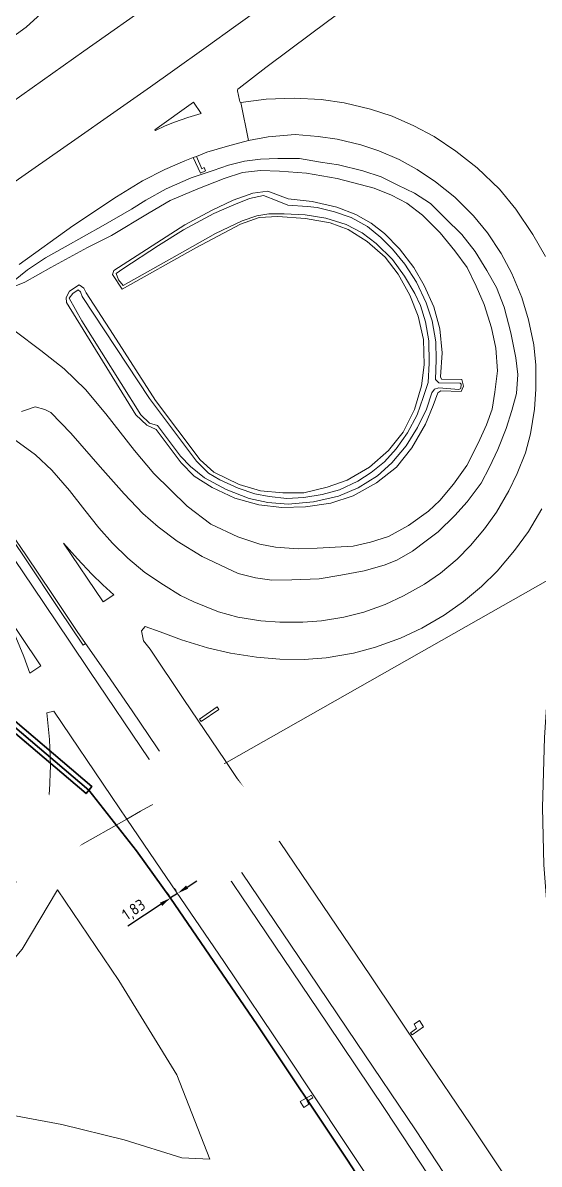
# Model space of a CAD drawing. Header units: metres. Extents: x 112942 to 118371, y 496117 to 499046.
# Drawn here: x 117946 to 118058.8, y 496378.5 to 496628 of the extents above; entities that cross this region are included whole.
import ezdxf

# ---------------------------------------------------------------- set-up
doc = ezdxf.new("R2010")
doc.units = ezdxf.units.M
doc.linetypes.add('XX-AFBREEK', pattern=[7, 4, -1, 1, -1])
for name, color, linetype, lineweight in [('B-WE-OG-TOPOKAART-G', 253, 'Continuous', 18), ('N-WE-KL-DATA_GLASVEZEL-G', 90, 'KL-GLASVEZEL-N', 35), ('N-WE-KL-DATA_GLASVEZEL-M', 7, 'Continuous', 18), ('N-WE-KL-DATA_GLASVEZEL_MANTELBUIS-G', 90, 'Continuous', 35), ('X-XX-AL-AFBREEKLIJN-G', 7, 'XX-AFBREEK', 18)]:
    doc.layers.add(name, color=color, linetype=linetype, lineweight=lineweight)
doc.styles.add('ISO', font='isocp.shx')
doc.linetypes.add('KL-GLASVEZEL-N', pattern='A,4,-1,[101,NLCS.SHX,S=0.5,R=0,X=0,Y=0],-1,4,-1,["G",Standard,S=1,R=0,X=-0.25,Y=-0.5],-1.5', length=12.5)
doc.dimstyles.new('ISO', dxfattribs={"dimtxt": 2.5, "dimasz": 2.5, "dimexe": 1.25, "dimexo": 0.625, "dimtad": 1, "dimtxsty": 'ISO', "dimcen": 2.5, "dimadec": 0, "dimazin": 0, "dimtfac": 1, "dimtmove": 0, "dimatfit": 3, "dimfxl": 1, "dimarcsym": 0})

# ---------------------------------------------------------------- blocks, each defined once
blk = doc.blocks.new('*D2')
at = {"layer": 'Defpoints', "color": 0, "transparency": 16777216}
for p in [(117978.26, 496436.7, 1.84), (117978.26, 496436.7), (117979.79, 496437.71, 3.49)]:
    blk.add_point(p, dxfattribs=at)
at = {"layer": 'N-WE-KL-DATA_GLASVEZEL-M', "color": 0, "lineweight": -2, "transparency": 16777216}
for p, q in [((117981.88, 496439.08), (117983.97, 496440.46)), ((117977.92, 496437.22), (117977.57, 496437.74)), ((117979.79, 496437.71), (117978.26, 496436.7)), ((117979.45, 496438.23), (117979.1, 496438.75)), ((117976.18, 496435.32), (117968.89, 496430.51))]:
    blk.add_line(p, q, dxfattribs=at)
at = {"layer": 'N-WE-KL-DATA_GLASVEZEL-M', "color": 0, "transparency": 16777216}
for points in [[(117981.65, 496439.43), (117982.11, 496438.74), (117979.79, 496437.71)], [(117975.95, 496435.67), (117976.41, 496434.97), (117978.26, 496436.7)]]:
    blk.add_solid(points, dxfattribs=at)
at = {"layer": 'N-WE-KL-DATA_GLASVEZEL-M', "color": 0, "transparency": 16777216, "insert": (117970.35, 496433.95), "char_height": 2.5, "attachment_point": 5, "rotation": 33.4345, "style": 'ISO'}
blk.add_mtext('1,83', dxfattribs=at)

msp = doc.modelspace()

# ---------------------------------------------------------------- linework, layer by layer
at = {"layer": 'B-WE-OG-TOPOKAART-G', "elevation": -1.435}
for points in [[(117966.902, 496571.766), (117967.936, 496570.583), (117979.734, 496577.191), (117988.069, 496581.926), (117993.9, 496584.659), (117997.096, 496585.8), (117999.76, 496586.194), (118003.061, 496586.212), (118007.66, 496585.966), (118012.153, 496585.237), (118016.618, 496583.892), (118020.146, 496582.094), (118023.198, 496579.768), (118026.779, 496576.225), (118029.393, 496572.625), (118031.599, 496568.818), (118032.879, 496566.167), (118033.937, 496562.581), (118034.658, 496558.492), (118034.727, 496553.566), (118034.537, 496549.351), (118033.446, 496546.081), (118032.157, 496542.286), (118030.015, 496538.373), (118027.581, 496534.885), (118025.033, 496532.048), (118022.108, 496529.682), (118019.158, 496527.816), (118015.145, 496525.933), (118011.363, 496524.907), (118007.355, 496524.242), (118003.648, 496524.034), (117999.828, 496524.457), (117996.638, 496525.06), (117993.031, 496526.228), (117989.01, 496528.111), (117986.527, 496529.567), (117983.943, 496532.151), (117973.683, 496545.894), (117958.943, 496568.186), (117958.569, 496569.16), (117958.055, 496569.64), (117956.881, 496568.798), (117956.07, 496567.77), (117958.877, 496562.799), (117971.741, 496542.321), (117973.629, 496540.497), (117975.429, 496539.952), (117980.432, 496533.279), (117982.587, 496530.998), (117985.669, 496528.543), (117990.432, 496525.975), (117995.438, 496524.012), (117999.513, 496523.125), (118003.962, 496522.787), (118009.461, 496523.303), (118014.942, 496524.547), (118019.226, 496526.355), (118023.483, 496528.942), (118026.62, 496531.816), (118029.751, 496535.5), (118032.209, 496539.49), (118034.174, 496543.525), (118035.326, 496547.083), (118035.908, 496547.91), (118036.878, 496548.178), (118041.268, 496547.802), (118041.648, 496548.061), (118041.757, 496548.956), (118041.505, 496549.209), (118036.849, 496549.246), (118036.11, 496549.99), (118036.292, 496554.305), (118036.208, 496558.24), (118035.39, 496562.823), (118034.11, 496566.744), (118031.965, 496571.249), (118029.415, 496575.201), (118026.761, 496578.469), (118024.193, 496581.042), (118021.263, 496583.435), (118017.685, 496585.409), (118014.08, 496586.686), (118010.262, 496587.57), (118008.21, 496587.828), (118003.913, 496588.142), (118001.557, 496589.077), (117998.545, 496590.249), (117995.472, 496589.591), (117992.047, 496588.175), (117987.731, 496586.29), (117984.836, 496584.744), (117981.113, 496582.739), (117975.638, 496579.3), (117967.839, 496574.219), (117966.365, 496573.175), (117966.902, 496571.766)], [(118014.08, 496586.686), (118017.685, 496585.409), (118021.263, 496583.435), (118024.193, 496581.042), (118026.761, 496578.469), (118029.415, 496575.201), (118031.965, 496571.249), (118034.11, 496566.744), (118035.39, 496562.823), (118036.208, 496558.24), (118036.292, 496554.305), (118036.11, 496549.99), (118036.849, 496549.246), (118041.505, 496549.209), (118041.757, 496548.956), (118041.648, 496548.061), (118041.268, 496547.802), (118036.878, 496548.178), (118035.908, 496547.91), (118035.326, 496547.083), (118034.174, 496543.525), (118032.209, 496539.49), (118029.751, 496535.5), (118026.62, 496531.816), (118023.483, 496528.942), (118019.226, 496526.355), (118014.942, 496524.547), (118009.461, 496523.303), (118003.962, 496522.787), (117999.513, 496523.125), (117995.438, 496524.012), (117990.432, 496525.975), (117985.669, 496528.543), (117982.587, 496530.998), (117980.432, 496533.279), (117975.429, 496539.952), (117973.629, 496540.497), (117971.741, 496542.321), (117958.877, 496562.799), (117956.07, 496567.77), (117956.881, 496568.798), (117958.055, 496569.64), (117958.569, 496569.16), (117958.943, 496568.186), (117973.683, 496545.894), (117983.943, 496532.151), (117986.527, 496529.567), (117989.01, 496528.111), (117993.031, 496526.228), (117996.638, 496525.06), (117999.828, 496524.457), (118003.648, 496524.034), (118007.355, 496524.242), (118011.363, 496524.907), (118015.145, 496525.933), (118019.158, 496527.816), (118022.108, 496529.682), (118025.033, 496532.048), (118027.581, 496534.885), (118030.015, 496538.373), (118032.157, 496542.286), (118033.446, 496546.081), (118034.537, 496549.351), (118034.727, 496553.566), (118034.658, 496558.492), (118033.937, 496562.581), (118032.879, 496566.167), (118031.599, 496568.818), (118029.393, 496572.625), (118026.779, 496576.225), (118023.198, 496579.768), (118020.146, 496582.094), (118016.618, 496583.892), (118012.153, 496585.237), (118007.66, 496585.966), (118003.061, 496586.212), (117999.76, 496586.194), (117997.096, 496585.8), (117993.9, 496584.659), (117988.069, 496581.926), (117979.734, 496577.191), (117967.936, 496570.583), (117966.902, 496571.766), (117966.365, 496573.175), (117967.839, 496574.219), (117975.638, 496579.3), (117981.113, 496582.739), (117984.836, 496584.744), (117987.731, 496586.29), (117992.047, 496588.175), (117995.472, 496589.591), (117998.545, 496590.249), (118001.557, 496589.077), (118003.913, 496588.142), (118008.21, 496587.828), (118010.262, 496587.57), (118014.08, 496586.686)]]:
    msp.add_lwpolyline(points, close=True, dxfattribs=at)
at = {"layer": 'B-WE-OG-TOPOKAART-G'}
for points in [[(117954.815, 496634.46, 0.044), (117946.703, 496627.003, 0.012), (117936.309, 496619.495, -0.051), (117924.253, 496611.085, -0.066), (117912.317, 496602.79, -0.028), (117903.137, 496596.37, -0.039), (117878.407, 496579.577, -0.001), (117864.13, 496569.975, -0.011), (117852.585, 496562.383, -0.019), (117838.663, 496553.448, -0.021), (117825.803, 496545.434, 0.027), (117811.65, 496536.709, 0.102), (117799.014, 496529.271, 0.153), (117786.409, 496522.292, 0.188), (117772.707, 496515.453, 0.155), (117762.952, 496511.041, 0.122), (117743.716, 496503.071, 0.116), (117731.345, 496498.58, 0.134), (117718.146, 496494.358, 0.14)], [(117718.146, 496494.358, 0.14), (117731.345, 496498.58, 0.134), (117743.716, 496503.071, 0.116), (117762.952, 496511.041, 0.122), (117772.707, 496515.453, 0.155), (117786.409, 496522.292, 0.188), (117799.014, 496529.271, 0.153), (117811.65, 496536.709, 0.102), (117825.803, 496545.434, 0.027), (117838.663, 496553.448, -0.021), (117852.585, 496562.383, -0.019), (117864.13, 496569.975, -0.011), (117878.407, 496579.577, -0.001), (117903.137, 496596.37, -0.039), (117912.317, 496602.79, -0.028), (117924.253, 496611.085, -0.066), (117936.309, 496619.495, -0.051), (117946.703, 496627.003, 0.012), (117954.815, 496634.46, 0.044)], [(118002.761, 496634.734, 0.581), (117992.538, 496627.29, 0.475), (117986.026, 496622.624, 0.38), (117978.675, 496617.373, 0.318), (117973.868, 496613.983, 0.272), (117965.831, 496608.35, 0.202), (117957.366, 496602.401, 0.148), (117948.665, 496596.35, 0.094), (117937.441, 496588.56, 0.05)], [(117937.441, 496588.56, 0.05), (117948.665, 496596.35, 0.094), (117957.366, 496602.401, 0.148), (117965.831, 496608.35, 0.202), (117973.868, 496613.983, 0.272), (117978.675, 496617.373, 0.318), (117986.026, 496622.624, 0.38), (117992.538, 496627.29, 0.475), (118002.761, 496634.734, 0.581)], [(117943.477, 496610.569, 0.372), (117959.306, 496621.801, 0.466), (117975.274, 496633.088, 0.602)], [(117975.274, 496633.088, 0.602), (117959.306, 496621.801, 0.466), (117943.477, 496610.569, 0.372)], [(118019.626, 496633.533, 1.021), (118009.128, 496625.728, 0.868), (117999.059, 496618.183, 0.733), (117993.263, 496613.674, 0.641), (117992.984, 496613.443, 0.649), (117992.896, 496613.27, 0.634), (117992.872, 496613.117, 0.644), (117993.329, 496611.071, 0.543), (117993.411, 496610.764, 0.546), (117993.485, 496610.644, 0.546), (117993.632, 496610.536, 0.538), (117995.279, 496602.247, 0.195), (117990.665, 496601.021, 0.168), (117986.152, 496599.658, 0.171), (117983.9, 496598.78, 0.168), (117983.22, 496598.515, 0.167), (117981.365, 496597.792, 0.164), (117977.012, 496595.922, 0.157), (117972.157, 496593.444, 0.128), (117966.421, 496589.929, 0.116), (117956.92, 496583.557, 0.094), (117945.184, 496575.175, 0.078)], [(118060.142, 496576.864, 1.257), (118057.407, 496581.716, 1.16), (118053.703, 496587.228, 1.055), (118050.122, 496591.595, 0.974), (118045.252, 496596.268, 0.878), (118040.568, 496599.934, 0.817), (118035.854, 496603.083, 0.759), (118031.428, 496605.442, 0.721), (118026.674, 496607.581, 0.687), (118021.949, 496609.084, 0.666), (118016.192, 496610.465, 0.653), (118011.159, 496611.228, 0.61), (118005.231, 496611.491, 0.583), (117999.176, 496611.297, 0.547), (117993.632, 496610.536, 0.538), (117993.485, 496610.644, 0.546), (117993.411, 496610.764, 0.546), (117993.329, 496611.071, 0.543), (117992.872, 496613.117, 0.644), (117992.896, 496613.27, 0.634), (117992.984, 496613.443, 0.649), (117993.263, 496613.674, 0.641), (117999.059, 496618.183, 0.733), (118009.128, 496625.728, 0.868), (118019.626, 496633.533, 1.021)], [(117942.886, 496537.875, 5.357), (117948.733, 496533.561, 5.234), (117952.335, 496530.209, 5.132), (117956.162, 496525.774, 4.997), (117959.52, 496521.419, 4.879), (117962.569, 496517.613, 4.765), (117965.591, 496514.233, 4.666), (117968.938, 496510.957, 4.56), (117972.67, 496507.819, 4.403), (117976.71, 496505.132, 4.243), (117980.465, 496502.813, 4.106), (117983.31, 496501.387, 3.999), (117988.766, 496499.214, 3.822), (117992.946, 496498.067, 3.687), (117997.977, 496497.283, 3.532), (118002.138, 496496.994, 3.41), (118007.149, 496496.987, 3.281), (118011.222, 496497.265, 3.186), (118016.13, 496498.042, 3.077), (118020.451, 496499.158, 2.958), (118025.11, 496500.872, 2.834), (118029.168, 496502.734, 2.734), (118033.769, 496505.294, 2.61), (118037.245, 496507.71, 2.504), (118040.849, 496510.764, 2.396), (118043.777, 496513.711, 2.303), (118046.867, 496517.393, 2.195), (118049.452, 496520.991, 2.101), (118052.133, 496525.672, 1.975), (118054.013, 496529.49, 1.884), (118055.776, 496534.01, 1.78), (118056.904, 496538.102, 1.677), (118057.737, 496543.507, 1.542), (118058.05, 496547.927, 1.441), (118058.025, 496553.139, 1.317), (118057.616, 496557.569, 1.206), (118056.487, 496563.036, 1.074), (118054.983, 496567.959, 0.938), (118052.838, 496573.155, 0.82), (118050.522, 496577.577, 0.723), (118047.484, 496582.082, 0.611), (118044.425, 496585.747, 0.547), (118040.347, 496589.843, 0.461), (118036.154, 496593.226, 0.393), (118032.15, 496595.904, 0.341), (118028.203, 496598.077, 0.313), (118023.736, 496600.005, 0.25), (118019.848, 496601.317, 0.233), (118014.672, 496602.531, 0.217), (118010.478, 496603.101, 0.207), (118005.449, 496603.562, 0.216), (117999.554, 496603.049, 0.203), (117995.279, 496602.247, 0.195), (117993.632, 496610.536, 0.538), (117999.176, 496611.297, 0.547), (118005.231, 496611.491, 0.583), (118011.159, 496611.228, 0.61), (118016.192, 496610.465, 0.653), (118021.949, 496609.084, 0.666), (118026.674, 496607.581, 0.687), (118031.428, 496605.442, 0.721), (118035.854, 496603.083, 0.759), (118040.568, 496599.934, 0.817), (118045.252, 496596.268, 0.878), (118050.122, 496591.595, 0.974), (118053.703, 496587.228, 1.055), (118057.407, 496581.716, 1.16), (118060.142, 496576.864, 1.257)], [(117984.943, 496608.142, 0.46), (117982.021, 496607.237, 0.417), (117979.086, 496606.224, 0.406), (117977.067, 496605.414, 0.391), (117974.966, 496604.452, 0.367), (117974.823, 496604.595, 0.371), (117983.294, 496610.587, 0.487), (117984.943, 496608.142, 0.46)], [(117945.184, 496575.175, 0.078), (117956.92, 496583.557, 0.094), (117966.421, 496589.929, 0.116), (117972.157, 496593.444, 0.128), (117977.012, 496595.922, 0.157), (117981.365, 496597.792, 0.164), (117983.22, 496598.515, 0.167), (117984.768, 496595.089, 0.11), (117985.923, 496595.621, 0.056), (117985.622, 496596.336, 0.146), (117985.074, 496596.057, 0.08), (117983.9, 496598.78, 0.168), (117986.152, 496599.658, 0.171), (117990.665, 496601.021, 0.168), (117995.279, 496602.247, 0.195), (117999.554, 496603.049, 0.203), (118005.449, 496603.562, 0.216), (118010.478, 496603.101, 0.207), (118014.672, 496602.531, 0.217), (118019.848, 496601.317, 0.233), (118023.736, 496600.005, 0.25), (118028.203, 496598.077, 0.313), (118032.15, 496595.904, 0.341), (118036.154, 496593.226, 0.393), (118040.347, 496589.843, 0.461), (118044.425, 496585.747, 0.547), (118047.484, 496582.082, 0.611), (118050.522, 496577.577, 0.723), (118052.838, 496573.155, 0.82), (118054.983, 496567.959, 0.938), (118056.487, 496563.036, 1.074), (118057.616, 496557.569, 1.206), (118058.025, 496553.139, 1.317), (118058.05, 496547.927, 1.441), (118057.737, 496543.507, 1.542), (118056.904, 496538.102, 1.677), (118055.776, 496534.01, 1.78), (118054.013, 496529.49, 1.884), (118052.133, 496525.672, 1.975), (118049.452, 496520.991, 2.101), (118046.867, 496517.393, 2.195), (118043.777, 496513.711, 2.303), (118040.849, 496510.764, 2.396), (118037.245, 496507.71, 2.504), (118033.769, 496505.294, 2.61), (118029.168, 496502.734, 2.734), (118025.11, 496500.872, 2.834), (118020.451, 496499.158, 2.958), (118016.13, 496498.042, 3.077), (118011.222, 496497.265, 3.186), (118007.149, 496496.987, 3.281), (118002.138, 496496.994, 3.41), (117997.977, 496497.283, 3.532), (117992.946, 496498.067, 3.687), (117988.766, 496499.214, 3.822), (117983.31, 496501.387, 3.999), (117980.465, 496502.813, 4.106), (117976.71, 496505.132, 4.243), (117972.67, 496507.819, 4.403), (117968.938, 496510.957, 4.56), (117965.591, 496514.233, 4.666), (117962.569, 496517.613, 4.765), (117959.52, 496521.419, 4.879), (117956.162, 496525.774, 4.997), (117952.335, 496530.209, 5.132), (117948.733, 496533.561, 5.234), (117942.886, 496537.875, 5.357)], [(117985.074, 496596.057, 0.08), (117985.622, 496596.336, 0.146), (117985.923, 496595.621, 0.056), (117984.768, 496595.089, 0.11), (117983.22, 496598.515, 0.167), (117983.9, 496598.78, 0.168), (117985.074, 496596.057, 0.08)], [(117945.695, 496543.02, 4.883), (117946.357, 496543.248, 4.889), (117948.683, 496544.041, 4.778), (117950.824, 496543.471, 4.79), (117952.133, 496542.791, 4.76), (117956.471, 496538.303, 4.784), (117962.853, 496530.905, 4.481), (117968.136, 496525.024, 4.139), (117972.182, 496520.758, 4.01), (117975.525, 496517.789, 3.932), (117979.695, 496514.645, 3.821), (117985.144, 496511.314, 3.551), (117993.059, 496507.647, 3.341), (117996.835, 496506.64, 3.182), (118000.393, 496506.151, 3.116), (118004.721, 496506.21, 2.933), (118010.701, 496506.482, 2.774), (118015.485, 496507.277, 2.597), (118020.556, 496508.219, 2.534), (118024.955, 496509.427, 2.483), (118027.669, 496510.529, 2.402), (118031.126, 496512.481, 2.309), (118034.112, 496514.726, 2.195), (118036.717, 496516.69, 2.087), (118040.335, 496520.288, 2.042), (118043.082, 496523.265, 1.943), (118046.12, 496527.391, 1.85), (118047.96, 496530.853, 1.682), (118049.784, 496534.689, 1.613), (118051.577, 496539.289, 1.454), (118052.851, 496543.246, 1.346), (118053.864, 496546.925, 1.169), (118054.154, 496551.126, 1.121), (118053.696, 496554.727, 0.971), (118052.576, 496560.2, 0.884), (118051.166, 496565.817, 0.707), (118049.482, 496570.09, 0.602), (118047.326, 496573.856, 0.5), (118044.832, 496578.011, 0.419), (118041.86, 496581.666, 0.236), (118038.234, 496585.264, 0.209), (118035.043, 496588.478, 0.068), (118031.532, 496590.734, 0.032), (118027.946, 496592.488, -0.018), (118024.303, 496594.282, -0.03), (118020.258, 496595.635, -0.027), (118014.969, 496596.931, -0.03), (118011.045, 496597.477, -0.066), (118006.439, 496598.322, -0.042), (118001.702, 496598.329, -0.09), (117997.897, 496598.128, -0.12), (117994.401, 496597.722, -0.132), (117990.923, 496596.819, -0.105), (117987.577, 496595.718, -0.084), (117982.784, 496594.062, -0.048), (117977.319, 496591.694, -0.102), (117972.836, 496589.22, -0.114), (117969.751, 496587.272, -0.108), (117963.525, 496583.659, -0.051), (117955.257, 496579.026, -0.156), (117950.923, 496576.604, -0.219), (117947.019, 496573.976, -0.153), (117940.816, 496569.055, -0.195), (117946.387, 496571.281, -0.501), (117952.106, 496574.48, -0.699), (117960.124, 496578.86, -0.786), (117965.343, 496581.504, -0.831), (117973.558, 496586.466, -0.981), (117978.201, 496589.143, -1.002), (117984.234, 496591.706, -0.936), (117989.987, 496593.972, -0.885), (117994.008, 496595.271, -0.855), (117997.94, 496595.672, -0.819), (118002.024, 496595.546, -0.792), (118007.98, 496595.138, -0.816), (118014.623, 496593.967, -0.777), (118022.752, 496591.795, -0.771), (118026.51, 496590.318, -0.786), (118029.89, 496588.552, -0.756), (118033.276, 496585.922, -0.753), (118037.175, 496582.04, -0.798), (118040.39, 496578.122, -0.843), (118043.052, 496574.502, -0.861), (118045.04, 496570.436, -0.861), (118046.754, 496566.399, -0.843), (118048.371, 496561.318, -0.861), (118049.286, 496556.823, -0.879), (118049.674, 496551.879, -0.87), (118049.113, 496547.212, -0.984), (118048.54, 496543.554, -0.927), (118047.31, 496540.109, -0.816), (118045.465, 496536.092, -0.786), (118042.951, 496531.251, -0.753), (118040.073, 496527.148, -0.678), (118037.058, 496523.545, -0.543), (118034.606, 496521.252, -0.57), (118030.239, 496518.113, -0.543), (118025.839, 496515.692, -0.48), (118021.957, 496514.442, -0.48), (118018.118, 496513.585, -0.486), (118010.257, 496513.157, -0.72), (118006.157, 496512.974, -0.717), (118001.191, 496513.342, -0.666), (117997.78, 496513.993, -0.612), (117992.944, 496515.616, -0.606), (117987.076, 496518.429, -0.591), (117981.876, 496522.364, -0.675), (117974.624, 496529.435, -0.675), (117970.393, 496534.468, -0.762), (117964.093, 496542.509, -0.846), (117959.67, 496547.817, -0.753), (117955.005, 496552.323, -0.687), (117949.885, 496556.342, -0.588), (117944.273, 496560.603, -0.42)], [(117944.273, 496560.603, -0.42), (117949.885, 496556.342, -0.588), (117955.005, 496552.323, -0.687), (117959.67, 496547.817, -0.753), (117964.093, 496542.509, -0.846), (117970.393, 496534.468, -0.762), (117974.624, 496529.435, -0.675), (117981.876, 496522.364, -0.675), (117987.076, 496518.429, -0.591), (117992.944, 496515.616, -0.606), (117997.78, 496513.993, -0.612), (118001.191, 496513.342, -0.666), (118006.157, 496512.974, -0.717), (118010.257, 496513.157, -0.72), (118018.118, 496513.585, -0.486), (118021.957, 496514.442, -0.48), (118025.839, 496515.692, -0.48), (118030.239, 496518.113, -0.543), (118034.606, 496521.252, -0.57), (118037.058, 496523.545, -0.543), (118040.073, 496527.148, -0.678), (118042.951, 496531.251, -0.753), (118045.465, 496536.092, -0.786), (118047.31, 496540.109, -0.816), (118048.54, 496543.554, -0.927), (118049.113, 496547.212, -0.984), (118049.674, 496551.879, -0.87), (118049.286, 496556.823, -0.879), (118048.371, 496561.318, -0.861), (118046.754, 496566.399, -0.843), (118045.04, 496570.436, -0.861), (118043.052, 496574.502, -0.861), (118040.39, 496578.122, -0.843), (118037.175, 496582.04, -0.798), (118033.276, 496585.922, -0.753), (118029.89, 496588.552, -0.756), (118026.51, 496590.318, -0.786), (118022.752, 496591.795, -0.771), (118014.623, 496593.967, -0.777), (118007.98, 496595.138, -0.816), (118002.024, 496595.546, -0.792), (117997.94, 496595.672, -0.819), (117994.008, 496595.271, -0.855), (117989.987, 496593.972, -0.885), (117984.234, 496591.706, -0.936), (117978.201, 496589.143, -1.002), (117973.558, 496586.466, -0.981), (117965.343, 496581.504, -0.831), (117960.124, 496578.86, -0.786), (117952.106, 496574.48, -0.699), (117946.387, 496571.281, -0.501), (117940.816, 496569.055, -0.195), (117947.019, 496573.976, -0.153), (117950.923, 496576.604, -0.219), (117955.257, 496579.026, -0.156), (117963.525, 496583.659, -0.051), (117969.751, 496587.272, -0.108), (117972.836, 496589.22, -0.114), (117977.319, 496591.694, -0.102), (117982.784, 496594.062, -0.048), (117987.577, 496595.718, -0.084), (117990.923, 496596.819, -0.105), (117994.401, 496597.722, -0.132), (117997.897, 496598.128, -0.12), (118001.702, 496598.329, -0.09), (118006.439, 496598.322, -0.042), (118011.045, 496597.477, -0.066), (118014.969, 496596.931, -0.03), (118020.258, 496595.635, -0.027), (118024.303, 496594.282, -0.03), (118027.946, 496592.488, -0.018), (118031.532, 496590.734, 0.032), (118035.043, 496588.478, 0.068), (118038.234, 496585.264, 0.209), (118041.86, 496581.666, 0.236), (118044.832, 496578.011, 0.419), (118047.326, 496573.856, 0.5), (118049.482, 496570.09, 0.602), (118051.166, 496565.817, 0.707), (118052.576, 496560.2, 0.884), (118053.696, 496554.727, 0.971), (118054.154, 496551.126, 1.121), (118053.864, 496546.925, 1.169), (118052.851, 496543.246, 1.346), (118051.577, 496539.289, 1.454), (118049.784, 496534.689, 1.613), (118047.96, 496530.853, 1.682), (118046.12, 496527.391, 1.85), (118043.082, 496523.265, 1.943), (118040.335, 496520.288, 2.042), (118036.717, 496516.69, 2.087), (118034.112, 496514.726, 2.195), (118031.126, 496512.481, 2.309), (118027.669, 496510.529, 2.402), (118024.955, 496509.427, 2.483), (118020.556, 496508.219, 2.534), (118015.485, 496507.277, 2.597), (118010.701, 496506.482, 2.774), (118004.721, 496506.21, 2.933), (118000.393, 496506.151, 3.116), (117996.835, 496506.64, 3.182), (117993.059, 496507.647, 3.341), (117985.144, 496511.314, 3.551), (117979.695, 496514.645, 3.821), (117975.525, 496517.789, 3.932), (117972.182, 496520.758, 4.01), (117968.136, 496525.024, 4.139), (117962.853, 496530.905, 4.481), (117956.471, 496538.303, 4.784), (117952.133, 496542.791, 4.76), (117950.824, 496543.471, 4.79), (117948.683, 496544.041, 4.778), (117946.357, 496543.248, 4.889), (117945.695, 496543.02, 4.883)], [(117984.757, 496532.487, -1.069), (117974.997, 496545.404, -1.158), (117965.688, 496559.877, -1.158), (117959.802, 496568.919, -1.097), (117959.314, 496569.961, -1.125), (117958.286, 496570.717, -1.069), (117956.171, 496569.283, -1.052), (117955.428, 496567.96, -0.99), (117955.534, 496566.836, -0.974), (117970.679, 496542.302, -0.974), (117973.081, 496540.008, -0.957), (117975.147, 496539.071, -0.99), (117980.569, 496531.784, -0.946), (117983.407, 496528.916, -0.873), (117987.335, 496526.372, -0.87), (117992.286, 496524.094, -0.892), (117997.563, 496522.649, -0.951), (118002.58, 496522.061, -0.993), (118007.742, 496522.199, -0.932), (118013.262, 496522.982, -0.853), (118018.16, 496524.593, -0.825), (118023.242, 496527.438, -0.794), (118027.625, 496530.844, -0.783), (118030.972, 496535.111, -0.834), (118033.922, 496540.263, -0.951), (118035.598, 496544.306, -0.968), (118036.643, 496547.129, -1.004), (118037.341, 496547.522, -1.004), (118041.736, 496547.424, -1.119), (118042.235, 496548.555, -1.125), (118041.923, 496550.005, -1.091), (118037.469, 496550.074, -0.962), (118037.252, 496550.594, -0.962), (118037.568, 496555.812, -0.904), (118037.052, 496561.102, -0.912), (118035.768, 496565.919, -0.92), (118033.687, 496570.535, -0.92), (118031.4, 496574.464, -0.943), (118028.249, 496578.588, -1.002), (118024.979, 496581.927, -1.016), (118022.11, 496584.197, -1.004), (118018.7, 496586.103, -1.01), (118014.613, 496587.664, -0.982), (118009.226, 496588.902, -0.999), (118003.948, 496589.505, -0.985), (117999.488, 496591.194, -1.055), (117996.267, 496590.763, -1.002), (117991.903, 496589.195, -0.974), (117987.176, 496586.935, -1.01), (117981.373, 496583.843, -1.03), (117965.86, 496573.831, -1.035), (117965.576, 496572.959, -1.035), (117967.698, 496569.719, -1.136), (117983.769, 496578.806, -1.108), (117993.534, 496583.946, -1.044), (117997.584, 496585.442, -1.004), (118001.701, 496585.627, -1.052), (118007.771, 496585.189, -1.049), (118013.122, 496584.277, -0.985), (118017.074, 496582.788, -0.985), (118021.231, 496580.189, -0.979), (118025.145, 496576.713, -0.979), (118027.96, 496573.024, -0.968), (118030.568, 496568.429, -0.968), (118032.379, 496563.823, -0.94), (118033.511, 496558.743, -0.94), (118033.695, 496553.186, -0.946), (118033.084, 496548.643, -0.943), (118031.517, 496543.443, -0.976), (118029.044, 496538.534, -0.96), (118025.878, 496534.471, -0.89), (118021.704, 496530.819, -0.825), (118016.827, 496528.039, -0.775), (118012.478, 496526.506, -0.803), (118007.362, 496525.277, -0.904), (118002.821, 496525.231, -0.923), (117997.9, 496525.645, -1.004), (117993.255, 496527.09, -1.018), (117987.721, 496529.741, -1.052), (117984.757, 496532.487, -1.069)], [(117999.488, 496591.194, -1.055), (118003.948, 496589.505, -0.985), (118009.226, 496588.902, -0.999), (118014.613, 496587.664, -0.982), (118018.7, 496586.103, -1.01), (118022.11, 496584.197, -1.004), (118024.979, 496581.927, -1.016), (118028.249, 496578.588, -1.002), (118031.4, 496574.464, -0.943), (118033.687, 496570.535, -0.92), (118035.768, 496565.919, -0.92), (118037.052, 496561.102, -0.912), (118037.568, 496555.812, -0.904), (118037.252, 496550.594, -0.962), (118037.469, 496550.074, -0.962), (118041.923, 496550.005, -1.091), (118042.235, 496548.555, -1.125), (118041.736, 496547.424, -1.119), (118037.341, 496547.522, -1.004), (118036.643, 496547.129, -1.004), (118035.598, 496544.306, -0.968), (118033.922, 496540.263, -0.951), (118030.972, 496535.111, -0.834), (118027.625, 496530.844, -0.783), (118023.242, 496527.438, -0.794), (118018.16, 496524.593, -0.825), (118013.262, 496522.982, -0.853), (118007.742, 496522.199, -0.932), (118002.58, 496522.061, -0.993), (117997.563, 496522.649, -0.951), (117992.286, 496524.094, -0.892), (117987.335, 496526.372, -0.87), (117983.407, 496528.916, -0.873), (117980.569, 496531.784, -0.946), (117975.147, 496539.071, -0.99), (117973.081, 496540.008, -0.957), (117970.679, 496542.302, -0.974), (117955.534, 496566.836, -0.974), (117955.428, 496567.96, -0.99), (117956.171, 496569.283, -1.052), (117958.286, 496570.717, -1.069), (117959.314, 496569.961, -1.125), (117959.802, 496568.919, -1.097), (117965.688, 496559.877, -1.158), (117974.997, 496545.404, -1.158), (117984.757, 496532.487, -1.069), (117987.721, 496529.741, -1.052), (117993.255, 496527.09, -1.018), (117997.9, 496525.645, -1.004), (118002.821, 496525.231, -0.923), (118007.362, 496525.277, -0.904), (118012.478, 496526.506, -0.803), (118016.827, 496528.039, -0.775), (118021.704, 496530.819, -0.825), (118025.878, 496534.471, -0.89), (118029.044, 496538.534, -0.96), (118031.517, 496543.443, -0.976), (118033.084, 496548.643, -0.943), (118033.695, 496553.186, -0.946), (118033.511, 496558.743, -0.94), (118032.379, 496563.823, -0.94), (118030.568, 496568.429, -0.968), (118027.96, 496573.024, -0.968), (118025.145, 496576.713, -0.979), (118021.231, 496580.189, -0.979), (118017.074, 496582.788, -0.985), (118013.122, 496584.277, -0.985), (118007.771, 496585.189, -1.049), (118001.701, 496585.627, -1.052), (117997.584, 496585.442, -1.004), (117993.534, 496583.946, -1.044), (117983.769, 496578.806, -1.108), (117967.698, 496569.719, -1.136), (117965.576, 496572.959, -1.035), (117965.86, 496573.831, -1.035), (117981.373, 496583.843, -1.03), (117987.176, 496586.935, -1.01), (117991.903, 496589.195, -0.974), (117996.267, 496590.763, -1.002), (117999.488, 496591.194, -1.055)], [(117959.703, 496492.318, 4.676), (117963.602, 496486.728, 4.634), (117969.855, 496477.618, 4.525), (117980.657, 496461.674, 4.226), (117981.119, 496460.992, 4.212), (117979.562, 496460.108, 16.053), (117978.596, 496459.56, 3.972), (117973.494, 496467.112, 4.108), (117960.635, 496486.178, 4.447), (117956.163, 496492.812, 4.572), (117948.062, 496504.877, 4.777), (117938.477, 496518.977, 5.017), (117929.349, 496532.335, 5.257), (117922.287, 496542.449, 5.417), (117922.085, 496542.735, 5.436), (117923.687, 496543.838, 5.342), (117925.665, 496540.93, 5.315), (117931.282, 496533.019, 5.246), (117936.454, 496525.704, 5.123), (117941.286, 496518.582, 5.015), (117946.552, 496510.787, 4.994), (117953.914, 496499.746, 4.853), (117959.156, 496491.964, 4.715), (117959.703, 496492.318, 4.676)], [(117959.703, 496492.318, 4.676), (117959.156, 496491.964, 4.715), (117953.914, 496499.746, 4.853), (117946.552, 496510.787, 4.994), (117941.286, 496518.582, 5.015), (117936.454, 496525.704, 5.123), (117931.282, 496533.019, 5.246), (117925.665, 496540.93, 5.315), (117923.687, 496543.838, 5.342), (117924.28, 496544.247, 5.303), (117924.306, 496544.265, 5.305), (117926.238, 496541.56, 5.262), (117933.851, 496530.535, 5.103), (117941.625, 496519.035, 4.96), (117946.664, 496511.674, 4.888), (117952.452, 496503.035, 4.778), (117957.885, 496494.923, 4.677), (117959.703, 496492.318, 4.676)], [(118061.227, 496506.434, 2.054), (117990.489, 496466.306, 3.96), (117990.183, 496466.761, 3.97), (117981.183, 496480.11, 4.262), (117973.791, 496491.106, 4.494), (117972.325, 496492.907, 4.51), (117971.894, 496495.094, 4.534), (117972.74, 496496.033, 4.533), (117975.981, 496494.842, 4.462), (117980.629, 496493.119, 4.321), (117986.358, 496491.379, 4.174), (117991.351, 496490.239, 4.052), (117997.008, 496489.328, 3.915), (118002.149, 496488.88, 3.805), (118007.422, 496488.847, 3.688), (118012.26, 496489.218, 3.578), (118018.189, 496490.194, 3.456), (118023.022, 496491.507, 3.357), (118028.498, 496493.448, 3.249), (118033.187, 496495.68, 3.14), (118038.056, 496498.5, 3.02), (118042.263, 496501.485, 2.91), (118046.198, 496504.77, 2.802), (118049.616, 496508.139, 2.703), (118053.424, 496512.647, 2.577), (118056.426, 496516.813, 2.5), (118059.382, 496521.771, 2.385)], [(118059.382, 496521.771, 2.385), (118056.426, 496516.813, 2.5), (118053.424, 496512.647, 2.577), (118049.616, 496508.139, 2.703), (118046.198, 496504.77, 2.802), (118042.263, 496501.485, 2.91), (118038.056, 496498.5, 3.02), (118033.187, 496495.68, 3.14), (118028.498, 496493.448, 3.249), (118023.022, 496491.507, 3.357), (118018.189, 496490.194, 3.456), (118012.26, 496489.218, 3.578), (118007.422, 496488.847, 3.688), (118002.149, 496488.88, 3.805), (117997.008, 496489.328, 3.915), (117991.351, 496490.239, 4.052), (117986.358, 496491.379, 4.174), (117980.629, 496493.119, 4.321), (117975.981, 496494.842, 4.462), (117972.74, 496496.033, 4.533), (117971.894, 496495.094, 4.534), (117972.325, 496492.907, 4.51), (117973.791, 496491.106, 4.494), (117981.183, 496480.11, 4.262), (117990.183, 496466.761, 3.97), (117990.489, 496466.306, 3.96)], [(117938.477, 496518.977, 5.017), (117948.062, 496504.877, 4.777), (117956.163, 496492.812, 4.572), (117960.635, 496486.178, 4.447), (117973.494, 496467.112, 4.108), (117978.596, 496459.56, 3.972)], [(117990.489, 496466.306, 3.96), (117987.758, 496464.757, 4.03), (117984.815, 496463.088, 4.121), (117981.702, 496461.322, 4.197), (117981.119, 496460.992, 4.212), (117980.657, 496461.674, 4.226), (117969.855, 496477.618, 4.525), (117963.602, 496486.728, 4.634), (117959.703, 496492.318, 4.676), (117957.885, 496494.923, 4.677), (117952.452, 496503.035, 4.778), (117946.664, 496511.674, 4.888), (117941.625, 496519.035, 4.96)], [(117965.86, 496502.956, 4.687), (117963.553, 496501.418, 4.708), (117954.903, 496514.274, 4.92), (117957.904, 496510.808, 4.859), (117961.022, 496507.497, 4.792), (117963.483, 496505.133, 4.741), (117965.86, 496502.956, 4.687)], [(118054.212, 496371.612, 2.302), (118043.842, 496387.135, 2.486), (118033.307, 496402.733, 2.709), (118021.927, 496419.668, 3.019), (118011.528, 496435.048, 3.283), (118000.702, 496451.113, 3.61), (117990.489, 496466.306, 3.96), (118061.227, 496506.434, 2.054), (118063.552, 496507.753, 2.849), (118062.35, 496499.311, 2.92), (118060.832, 496485.136, 3.012), (118059.98, 496471.753, 3.053), (118059.527, 496456.476, 3.05), (118059.841, 496443.927, 3.006), (118060.951, 496428.721, 2.956), (118062.596, 496415.248, 2.906), (118064.806, 496401.056, 2.788), (118067.713, 496387.952, 2.705), (118071.185, 496374.941, 2.584)], [(117949.92, 496487.434, 4.372), (117947.513, 496485.84, 4.319), (117946.195, 496489.485, 4.361), (117944.442, 496493.687, 4.437), (117942.788, 496497.308, 4.529), (117941.157, 496500.502, 4.561), (117949.92, 496487.434, 4.372)], [(117978.596, 496459.56, 3.972), (117977.745, 496459.077, 3.97), (117974.742, 496457.374, 3.896), (117971.693, 496455.644, 3.845), (117968.709, 496453.951, 3.753), (117965.349, 496458.906, 3.834), (117952.75, 496477.532, 4.227), (117951.221, 496477.183, 4.217), (117951.82, 496471.337, 4.136), (117952.05, 496465.687, 4.043), (117951.802, 496460.134, 3.96), (117950.849, 496453.369, 3.848), (117949.834, 496449.33, 3.761), (117948.356, 496444.888, 3.715), (117947.033, 496441.655, 3.64), (117946.425, 496441.31, 3.611), (117940.852, 496438.149, 3.356)], [(117968.709, 496453.951, 3.753), (117947.033, 496441.655, 3.64), (117948.356, 496444.888, 3.715), (117949.834, 496449.33, 3.761), (117950.849, 496453.369, 3.848), (117951.802, 496460.134, 3.96), (117952.05, 496465.687, 4.043), (117951.82, 496471.337, 4.136), (117951.221, 496477.183, 4.217), (117952.75, 496477.532, 4.227), (117965.349, 496458.906, 3.834), (117968.709, 496453.951, 3.753)], [(117984.928, 496475.246, 4.094), (117988.819, 496477.902, 3.776), (117988.471, 496478.442, 3.788), (117984.573, 496475.745, 4.112), (117984.928, 496475.246, 4.094)], [(117984.573, 496475.745, 4.112), (117988.471, 496478.442, 3.788), (117988.819, 496477.902, 3.776), (117984.928, 496475.246, 4.094), (117984.573, 496475.745, 4.112)], [(118044.332, 496366.922, 2.58), (118031.749, 496385.997, 2.815), (118018.85, 496405.131, 3.124), (118006.363, 496423.692, 3.45), (117993.93, 496442.088, 3.811), (117981.119, 496460.992, 4.212), (117981.702, 496461.322, 4.197), (117984.815, 496463.088, 4.121), (117987.758, 496464.757, 4.03), (117990.489, 496466.306, 3.96), (118000.702, 496451.113, 3.61), (118011.528, 496435.048, 3.283), (118021.927, 496419.668, 3.019), (118033.307, 496402.733, 2.709), (118043.842, 496387.135, 2.486), (118054.212, 496371.612, 2.302)], [(118028.819, 496364.624, 2.259), (118016.152, 496383.501, 2.493), (118003.516, 496402.569, 2.79), (117989.881, 496422.827, 3.195), (117977.384, 496441.158, 3.544), (117968.709, 496453.951, 3.753), (117971.693, 496455.644, 3.845), (117974.742, 496457.374, 3.896), (117977.745, 496459.077, 3.97), (117978.596, 496459.56, 3.972), (117986.571, 496447.754, 3.76), (117999.147, 496429.078, 3.372), (118012.484, 496409.315, 3.035), (118025.153, 496390.447, 2.753), (118038.326, 496370.443, 2.466)], [(118038.326, 496370.443, 2.466), (118025.153, 496390.447, 2.753), (118012.484, 496409.315, 3.035), (117999.147, 496429.078, 3.372), (117986.571, 496447.754, 3.76), (117978.596, 496459.56, 3.972), (117979.562, 496460.108, 16.053), (117981.119, 496460.992, 4.212), (117993.93, 496442.088, 3.811), (118006.363, 496423.692, 3.45), (118018.85, 496405.131, 3.124), (118031.749, 496385.997, 2.815), (118044.332, 496366.922, 2.58)], [(117945.951, 496439.012, 3.579), (117947.033, 496441.655, 3.64), (117968.709, 496453.951, 3.753), (117977.384, 496441.158, 3.544)], [(117940.852, 496438.149, 3.356), (117946.425, 496441.31, 3.611), (117947.033, 496441.655, 3.64), (117945.951, 496439.012, 3.579)], [(117977.384, 496441.158, 3.544), (117989.881, 496422.827, 3.195), (118003.516, 496402.569, 2.79), (118016.152, 496383.501, 2.493), (118028.819, 496364.624, 2.259)], [(117923.354, 496405.549, 2.378), (117906.184, 496398.178, 1.94), (117914.311, 496394.701, 1.997), (117954.496, 496387.191, 2.048), (117968.092, 496383.851, 2.171), (117980.695, 496379.939, 2.066), (117986.849, 496379.6, 2.081), (117979.656, 496398.076, 2.249), (117966.961, 496418.638, 2.396), (117953.577, 496438.506, 3.158), (117945.831, 496425.529, 2.826), (117935.506, 496413.279, 2.652), (117923.354, 496405.549, 2.378)], [(117968.092, 496383.851, 2.171), (117954.496, 496387.191, 2.048), (117914.311, 496394.701, 1.997), (117906.184, 496398.178, 1.94), (117923.354, 496405.549, 2.378), (117935.506, 496413.279, 2.652), (117945.831, 496425.529, 2.826), (117953.577, 496438.506, 3.158), (117966.961, 496418.638, 2.396), (117979.656, 496398.076, 2.249), (117986.849, 496379.6, 2.081), (117980.695, 496379.939, 2.066), (117968.092, 496383.851, 2.171)], [(118030.687, 496407.262, 2.656), (118031.016, 496406.777, 2.692), (118033.531, 496408.556, 2.473), (118032.614, 496409.922, 2.473), (118031.448, 496409.137, 2.521), (118032.024, 496408.205, 2.521), (118030.687, 496407.262, 2.656)], [(118030.687, 496407.262, 2.656), (118032.024, 496408.205, 2.521), (118031.448, 496409.137, 2.521), (118032.614, 496409.922, 2.473), (118033.531, 496408.556, 2.473), (118031.016, 496406.777, 2.692), (118030.687, 496407.262, 2.656)], [(118006.59, 496392.213, 2.467), (118007.347, 496390.907, 2.452), (118008.468, 496391.62, 2.47), (118008.107, 496392.277, 2.464), (118009.356, 496392.994, 2.533), (118009.018, 496393.575, 2.554), (118006.59, 496392.213, 2.467)], [(118009.018, 496393.575, 2.554), (118009.356, 496392.994, 2.533), (118008.107, 496392.277, 2.464), (118008.468, 496391.62, 2.47), (118007.347, 496390.907, 2.452), (118006.59, 496392.213, 2.467), (118009.018, 496393.575, 2.554)]]:
    msp.add_polyline3d(points, dxfattribs=at)
at = {"layer": 'N-WE-KL-DATA_GLASVEZEL_MANTELBUIS-G', "elevation": 0.004, "flags": 128}
msp.add_lwpolyline([(117939.802, 496479.122), (117961.082, 496461.051), (117959.788, 496459.526), (117938.508, 496477.597)], close=True, dxfattribs=at)

# ---------------------------------------------------------------- dimensions: what is measured, and where the dimension line sits
at = {"layer": 'N-WE-KL-DATA_GLASVEZEL-M'}
dim = msp.add_aligned_dim(p1=(117979.793, 496437.707, 3.488), p2=(117978.262, 496436.696, 1.837), distance=0, dimstyle='ISO', override={"dimzin": 0}, dxfattribs=at)
dim.commit()
dim.dimension.update_dxf_attribs({"geometry": '*D2', "text_midpoint": (117970.354, 496433.946)})

# ---------------------------------------------------------------- next in the draw order: wipeouts: each hides what was drawn before it
for points in [[(117982.778, 496474.571), (117969.296, 496463.258), (117989.697, 496438.944), (118003.22, 496450.208)], [(117939.517, 496473.721), (117926.035, 496462.408), (117946.436, 496438.094), (117959.959, 496449.358)]]:
    msp.add_wipeout(points).dxf.layer = 'X-XX-AL-AFBREEKLIJN-G'

# ---------------------------------------------------------------- next in the draw order: linework, layer by layer
at = {"layer": 'N-WE-KL-DATA_GLASVEZEL-G', "flags": 128}
msp.add_lwpolyline([(113099.712, 499014.37), (113099.44, 499003.59), (113099.499, 498999.792), (113099.804, 498996.137), (113099.53, 498968.354), (113099.566, 498951.056), (113099.476, 498942.658), (113099.726, 498939.408), (113100.155, 498937.952), (113101.157, 498935.413), (113102.32, 498932.796), (113103.399, 498931.465), (113105.433, 498929.886), (113106.674, 498929.14), (113108.587, 498928.742), (113115.604, 498928.288), (113129.599, 498927.262), (113152.277, 498925.63), (113152.278, 498925.63), (113175.725, 498923.657), (113198.974, 498921.279), (113220.698, 498917.529), (113241.314, 498911.718), (113259.89, 498904.498), (113281.526, 498893.155), (113301.308, 498879.664), (113319.784, 498863.537), (113333.555, 498848.523), (113341.231, 498838.155), (113343.813, 498834.565), (113349.506, 498825.765), (113354.73, 498816.673), (113359.468, 498807.319), (113363.708, 498797.729), (113367.618, 498787.457), (113368.69, 498784.539), (113369.84, 498781.239), (113370.932, 498777.919), (113371.966, 498774.58), (113372.942, 498771.223), (113373.858, 498767.849), (113374.715, 498764.461), (113375.512, 498761.057), (113376.249, 498757.641), (113376.904, 498754.201), (113377.495, 498750.762), (113378.051, 498747.312), (113378.547, 498743.858), (113378.751, 498742.291), (113379.096, 498739.399), (113379.409, 498736.448), (113379.688, 498733.512), (113379.978, 498730.104), (113380.237, 498726.718), (113380.477, 498723.355), (113380.731, 498719.632), (113381.013, 498716.6), (113381.313, 498713.488), (113381.645, 498710.241), (113382.004, 498707.026), (113382.398, 498703.847), (113382.864, 498700.521), (113383.288, 498697.357), (113383.734, 498694.396), (113384.26, 498691.285), (113384.844, 498688.186), (113385.484, 498685.098), (113386.182, 498682.023), (113386.937, 498678.961), (113387.748, 498675.913), (113388.615, 498672.881), (113389.539, 498669.866), (113390.518, 498666.868), (113391.552, 498663.889), (113392.642, 498660.93), (113393.786, 498657.991), (113394.984, 498655.073), (113396.236, 498652.179), (113397.542, 498649.308), (113398.9, 498646.462), (113400.311, 498643.642), (113401.774, 498640.848), (113403.288, 498638.082), (113404.854, 498635.344), (113406.469, 498632.635), (113408.135, 498629.958), (113409.85, 498627.311), (113411.614, 498624.697), (113413.425, 498622.115), (113415.285, 498619.568), (113417.191, 498617.056), (113419.143, 498614.579), (113421.141, 498612.139), (113423.183, 498609.736), (113425.27, 498607.372), (113427.401, 498605.046), (113429.574, 498602.761), (113431.788, 498600.516), (113434.044, 498598.312), (113436.344, 498596.148), (113437.799, 498594.819), (113441.055, 498591.955), (113443.465, 498589.927), (113445.915, 498587.941), (113448.402, 498586.001), (113450.924, 498584.108), (113453.48, 498582.262), (113456.07, 498580.463), (113458.734, 498578.718), (113461.177, 498577.178), (113463.659, 498575.644), (113466.184, 498574.143), (113469.543, 498572.148), (113472.314, 498570.568), (113475.129, 498569.013), (113477.98, 498567.48), (113480.865, 498565.962), (113483.778, 498564.454), (113489.504, 498561.531), (113492.64, 498560.008), (113501.635, 498555.639), (113510.63, 498551.27), (113519.626, 498546.901), (113528.621, 498542.532), (113537.616, 498538.163), (113546.611, 498533.794), (113555.593, 498529.431), (113560.418, 498527.154), (113579.63, 498518.055), (113601.833, 498507.934), (113627.27, 498496.378), (113627.896, 498496.699), (113651.209, 498486.151), (113674.376, 498475.686), (113700.62, 498463.505), (113723.402, 498452.851), (113747.607, 498441.92), (113826.936, 498407.232), (113831.96, 498404.555), (113856.291, 498390.206), (113876.281, 498378.09), (113881.116, 498375.349), (113901.444, 498365.312), (113923.487, 498354.345), (113947.094, 498342.456), (113969.922, 498330.857), (113998.595, 498316.097), (114017.505, 498306.229), (114042.278, 498293.06), (114066.728, 498280.02), (114090.418, 498267.163), (114113.179, 498254.611), (114113.179, 498254.611), (114136.142, 498241.86), (114161.935, 498227.268), (114186.026, 498213.509), (114206.354, 498201.808), (114231.746, 498186.946), (114255.923, 498172.65), (114282.573, 498156.533), (114306.156, 498142.09), (114330.404, 498127.051), (114353.649, 498112.661), (114377.173, 498098.282), (114400.39, 498084.264), (114400.39, 498084.264), (114400.39, 498084.264), (114424.381, 498069.86), (114447.304, 498056.342), (114471.846, 498042.035), (114494.618, 498028.886), (114509.723, 498020.344), (114519.828, 498014.63), (114532.295, 498007.637), (114547.431, 497999.207), (114554.569, 497995.219), (114561.698, 497991.236), (114576.34, 497983.145), (114594.008, 497973.536), (114612.78, 497963.411), (114629.357, 497954.521), (114637.087, 497950.389), (114659.016, 497938.907), (114663.476, 497936.6), (114670.112, 497933.227), (114681.314, 497927.562), (114688.002, 497924.245), (114688.002, 497924.245), (114699.381, 497918.468), (114713.724, 497911.12), (114722.775, 497906.57), (114739.305, 497898.205), (114758.236, 497888.959), (114781.307, 497877.636), (114789.929, 497873.442), (114806.071, 497865.567), (114820.247, 497858.793), (114832.07, 497853.143), (114839.35, 497849.661), (114859.114, 497839.161), (114859.834, 497838.808), (114861.029, 497838.223), (114918.608, 497811.949), (114920.617, 497810.991), (114927.641, 497808.928), (114945.501, 497801.09), (114955.15, 497796.805), (114965.848, 497790.973), (114978.069, 497784.16), (114993.439, 497777.439), (115009.534, 497770.42), (115024.846, 497763.803), (115042.759, 497756.185), (115061.558, 497748.294), (115077.255, 497741.973), (115077.779, 497741.733), (115092.907, 497735.4), (115110.354, 497728.204), (115119.312, 497724.566), (115128.235, 497737.264), (115131.2, 497735.069), (115137.069, 497730.88), (115143.723, 497726.432), (115148.029, 497723.754), (115152.972, 497720.979), (115157.087, 497718.73), (115164.692, 497714.92), (115172.898, 497710.903), (115184.421, 497705.42), (115193.888, 497701.085), (115205.145, 497695.936), (115213.536, 497692.157), (115219.93, 497689.177), (115224.911, 497687.06), (115232.819, 497683.83), (115236.05, 497682.537), (115239.06, 497681.366), (115251.825, 497676.544), (115276.956, 497667.151), (115291.756, 497661.561), (115301.108, 497658.029), (115320.058, 497650.863), (115338.866, 497643.693), (115343.986, 497641.686), (115350.871, 497638.768), (115360.275, 497634.799), (115365.004, 497632.73), (115366.013, 497632.289), (115368.097, 497631.377), (115378.556, 497626.904), (115381.75, 497621.432), (115390.867, 497617.898), (115409.483, 497610.935), (115429.461, 497603.463), (115472.724, 497587.274), (115509.337, 497573.467), (115554.049, 497556.742), (115598.687, 497540.018), (115647.817, 497521.572), (115674.818, 497511.419), (115678.607, 497521.062), (115684.944, 497518.686), (115735.335, 497499.843), (115749.331, 497494.619), (115760.346, 497490.443), (115766.452, 497487.922), (115783.719, 497479.9), (115812.497, 497466.388), (115840.452, 497453.266), (115858.018, 497445.157), (115866.741, 497441.75), (115868.95, 497447.502), (115869.315, 497448.433, -0.1086482), (116037.119, 497385.881), (116033.732, 497377.249), (116036.858, 497376.155), (116055.709, 497369.801), (116070.22, 497365.032), (116083.866, 497360.782), (116098.486, 497356.612), (116108.822, 497353.737), (116119.993, 497350.693), (116139.214, 497345.83), (116156.574, 497341.763), (116175.357, 497337.731), (116192.155, 497334.492), (116209.518, 497331.394), (116229.215, 497328.132), (116252.122, 497324.636), (116273.129, 497321.579), (116294.892, 497318.468), (116318.004, 497315.13), (116350.283, 497310.51), (116375.702, 497308.929), (116382.507, 497308.552), (116391.295, 497307.551), (116394.42, 497307.113), (116414.484, 497304.356), (116428.189, 497302.486), (116446.786, 497300.064), (116447.908, 497300.203), (116465.238, 497297.672), (116484.7, 497295.014), (116499.765, 497292.854), (116518.539, 497290.195), (116530.143, 497288.552), (116530.143, 497288.552), (116543.156, 497286.449), (116557.771, 497284.095), (116583.542, 497280.464), (116599.888, 497278.119), (116603.095, 497277.66), (116619.573, 497275.303), (116621.152, 497275.082), (116633.544, 497273.341), (116633.545, 497273.341), (116653.547, 497270.317), (116671.848, 497267.597), (116690.341, 497264.969), (116706.459, 497262.623), (116729, 497259.366), (116746.183, 497256.921), (116746.184, 497256.921), (116763.721, 497254.622), (116779.247, 497252.629), (116791.531, 497250.928), (116804.353, 497248.974), (116819.991, 497246.579), (116821.942, 497246.281), (116839.124, 497243.442), (116854.06, 497240.888), (116866.134, 497238.738), (116881.205, 497235.958), (116895.36, 497233.221), (116911.178, 497229.829), (116922.465, 497227.404), (116928.773, 497226.001), (116935.648, 497224.384), (116950.836, 497220.819), (116958.714, 497218.906), (116965.477, 497217.317), (116970.562, 497216.021), (116987.366, 497211.877), (117002.705, 497207.462), (117002.705, 497207.462), (117026.556, 497200.667), (117041.28, 497196.413), (117055.76, 497192.029), (117063.582, 497189.546), (117071.053, 497187.195), (117080.69, 497184.04), (117093.272, 497179.894), (117102.488, 497176.852), (117114.903, 497172.605), (117124.555, 497169.23), (117134.115, 497165.827), (117143.269, 497162.513), (117150.342, 497159.896), (117159.785, 497156.382), (117168.774, 497152.871), (117182.119, 497147.629), (117192.881, 497143.365), (117204.198, 497138.799), (117217.184, 497133.348), (117226.157, 497129.506), (117239.846, 497123.574), (117253.21, 497117.561), (117269.955, 497109.886), (117278.809, 497105.935), (117302.805, 497094.576), (117323.216, 497084.391), (117346.155, 497072.511), (117363.367, 497063.365), (117378.148, 497055.442), (117384.742, 497052.043), (117399.04, 497044.254), (117409.51, 497038.487), (117420.5, 497032.438), (117432.495, 497025.833), (117444.112, 497019.348), (117453.997, 497013.779), (117460.381, 497010.106), (117462.6, 497008.829), (117467.424, 497005.984), (117473.009, 497002.315), (117482.442, 496995.949), (117488.683, 496991.858), (117493.711, 496988.515), (117505.616, 496980.429), (117514.441, 496974.41), (117525.05, 496967.096), (117535.796, 496959.485), (117547.23, 496951.267), (117557.585, 496943.711), (117574.725, 496930.877), (117584.774, 496923.248), (117592.054, 496917.522), (117597.844, 496912.957), (117613.512, 496900.322), (117621.06, 496894.333), (117626.229, 496889.908), (117630.809, 496885.962), (117636.101, 496880.593), (117685.655, 496838.529), (117692.098, 496833.912), (117696.353, 496830.657), (117701.07, 496827.085), (117706.802, 496822.941), (117710.585, 496820.306), (117715.134, 496817.45), (117719.576, 496814.837), (117722.919, 496812.983), (117718.587, 496804.541), (117720.016, 496802.775), (117728.12, 496798.196), (117740.789, 496785.864), (117748.266, 496778.386), (117756.127, 496770.477), (117770.21, 496756.008), (117775.046, 496747.786), (117803.816, 496716.504), (117807.167, 496716.328), (117813.787, 496708.903), (117815.669, 496706.776), (117792.341, 496684.844), (117796.417, 496680.267), (117805.765, 496669.56), (117810.369, 496664.123), (117816.572, 496656.462), (117820.684, 496651.328), (117828.744, 496641.238), (117838.669, 496628.681), (117849.95, 496614.025), (117862.38, 496598.118, -0.4142136), (117862.164, 496596.364), (117861.342, 496595.721, 0.4038997), (117861.1, 496594.002), (117896.691, 496544.976), (117898.377, 496542.654), (117901.058, 496544.599), (117910.823, 496530.799), (117912.397, 496528.613), (117919.735, 496517.522), (117924.034, 496510.821), (117926.852, 496506.352), (117929.449, 496501.812), (117931.551, 496497.719), (117932.901, 496494.763), (117933.935, 496492.403), (117934.954, 496489.973), (117935.883, 496487.497), (117936.745, 496485.072), (117937.542, 496482.62), (117938.237, 496480.116), (117938.515, 496478.903), (117939.155, 496478.359), (117960.435, 496460.288), (117970.788, 496447.015), (117978.262, 496436.696), (117997.148, 496409), (118016.891, 496379.416), (118034.954, 496351.955), (118044.736, 496336.863), (118041.01, 496334.447), (118041.587, 496333.505), (118042.91, 496333.206), (118069.408, 496350.361), (118089.138, 496359.544), (118098.753, 496366.148), (118097.882, 496367.416), (118095.05, 496369.546), (118086.345, 496370.643)], format="xyb", dxfattribs=at)

doc.saveas('drawing.dxf')
